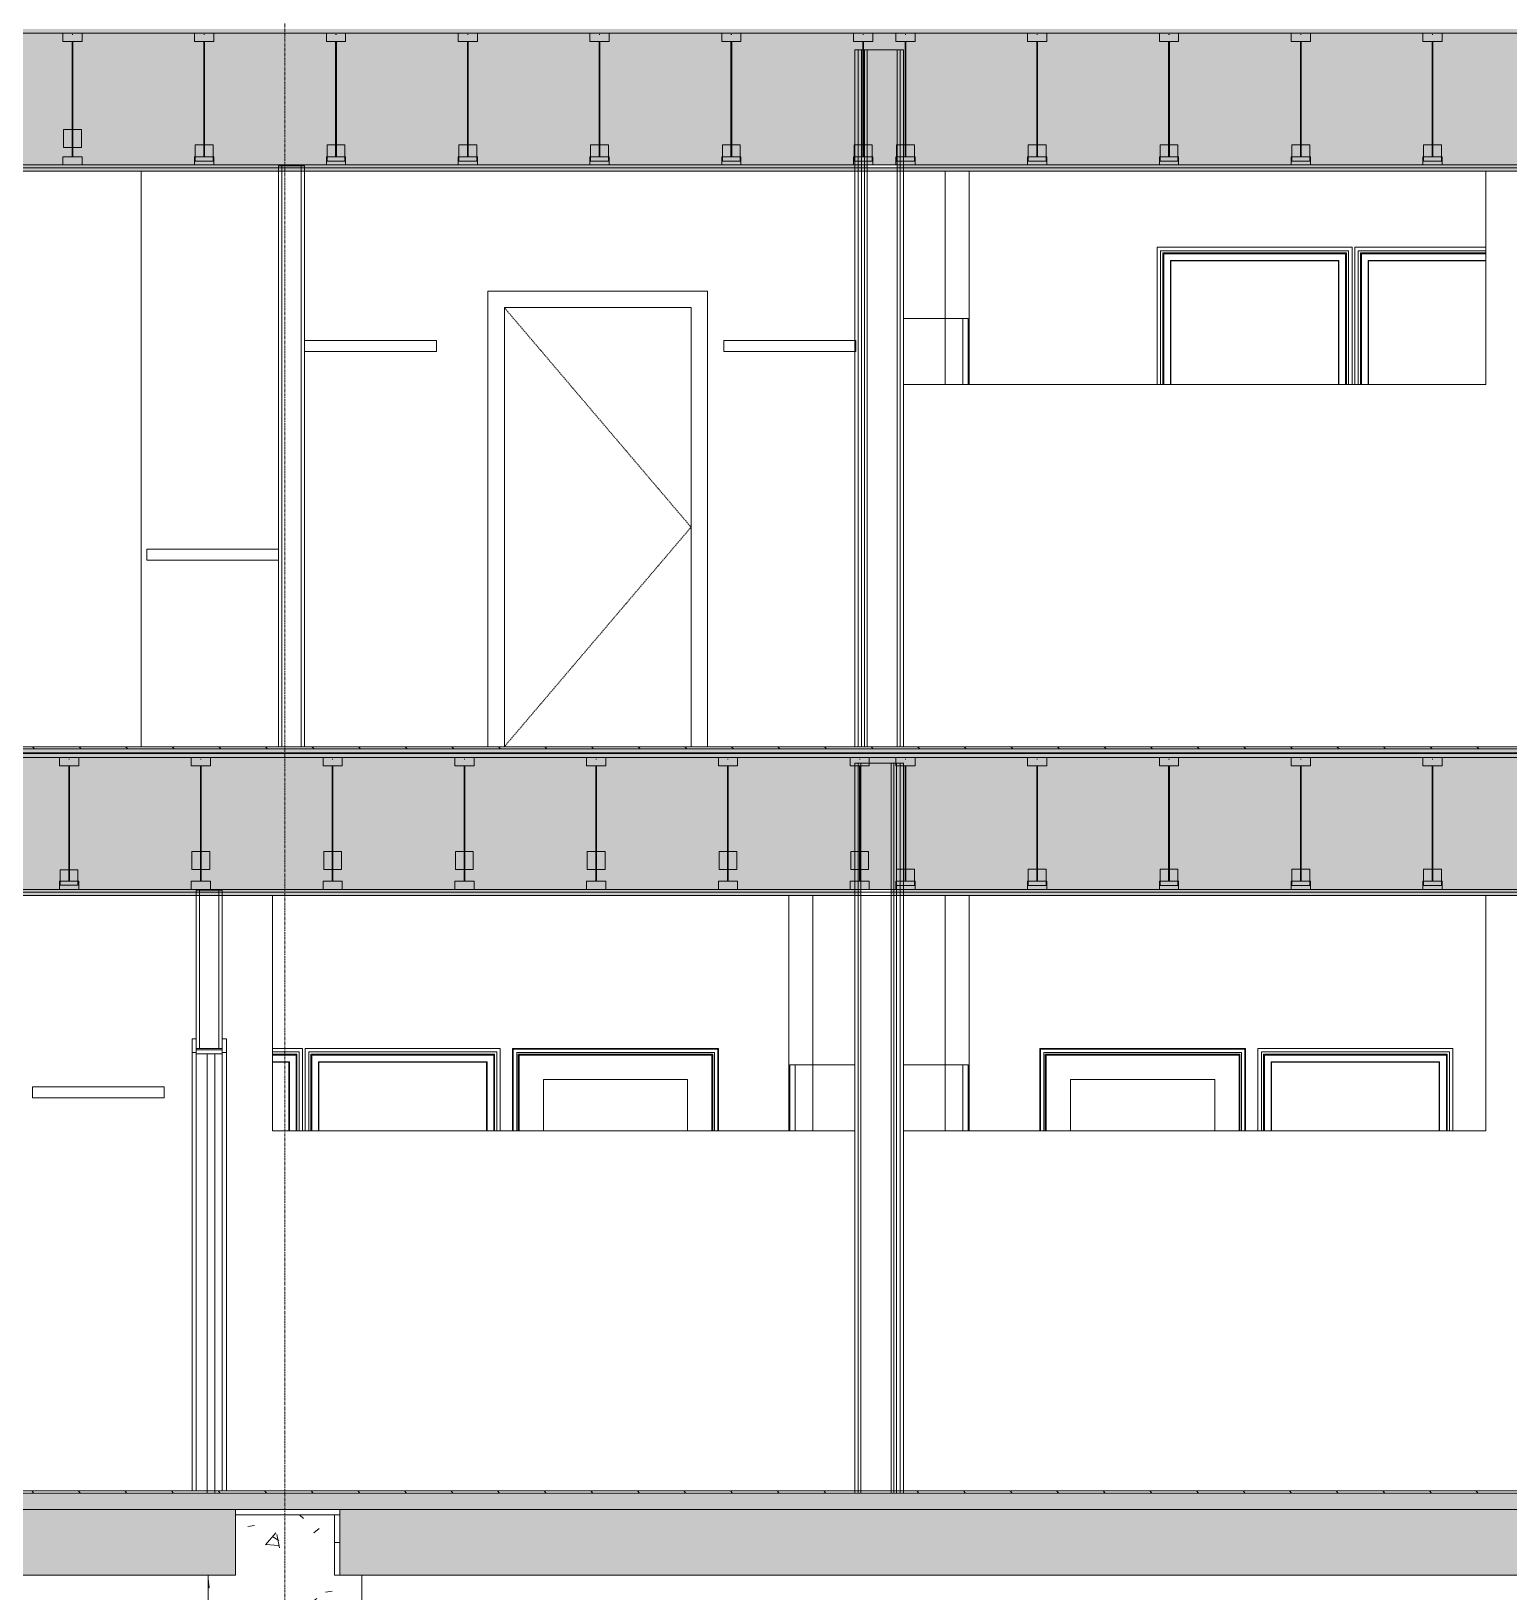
# Model space of a CAD drawing. Header units: inches. Extents: x 9661 to 16490, y -393 to 647.
# Drawn here: x 13741.2 to 14010.3, y -18 to 266.4 of the extents above; entities that cross this region are included whole.
import ezdxf

# ---------------------------------------------------------------- set-up
doc = ezdxf.new("R2010")
doc.units = ezdxf.units.IN
doc.header["$MEASUREMENT"] = 0
doc.linetypes.add('Dash 1_16_', pattern=[0.125, 0.0625, -0.0625])
doc.linetypes.add('Grid Line 1_2_', pattern=[0.875, 0.5, -0.125, 0.125, -0.125])
for name, color, linetype, lineweight in [('0-3', 55, 'Continuous', 9), ('0-4', 90, 'Continuous', 5), ('0-5', 213, 'Continuous', 70), ('A-CLNG-2', 251, 'Continuous', 5), ('A-CLNG-3', 13, 'Continuous', 9), ('A-CLNG-PATT-1', 45, 'Continuous', 9), ('A-DOOR-1', 253, 'Continuous', 9), ('A-DOOR-2', 253, 'Dash 1_16_', 9), ('A-DOOR-5', 55, 'Continuous', 9), ('A-DOOR-7', 133, 'Continuous', 20), ('A-DOOR-FRAM-1', 253, 'Continuous', 9), ('A-DOOR-FRAM-5', 55, 'Continuous', 9), ('A-DOOR-FRAM-6', 133, 'Continuous', 20), ('A-FLOR-2', 8, 'Continuous', 5), ('A-FLOR-4', 55, 'Continuous', 9), ('A-FLOR-5', 251, 'Continuous', 5), ('A-FLOR-9', 192, 'Continuous', 9), ('A-FLOR-LEVL-1', 51, 'Grid Line 1_2_', 9), ('A-FLOR-MCUT-2', 51, 'Continuous', 9), ('A-FLOR-PATT-1', 45, 'Continuous', 9), ('A-GLAZ-1', 55, 'Continuous', 9), ('A-WALL-1', 9, 'Continuous', 9), ('A-WALL-2', 253, 'Continuous', 9), ('A-WALL-3', 53, 'Continuous', 13), ('A-WALL-4', 250, 'Continuous', 13), ('A-WALL-5', 55, 'Continuous', 9), ('I-WALL-3', 7, 'Continuous', 9), ('Q-CASE-1', 9, 'Continuous', 9), ('Q-CASE-2', 253, 'Continuous', 9), ('S-BEAM-1', 45, 'Continuous', 9), ('S-BEAM-2', 7, 'Continuous', 9), ('S-BEAM-3', 55, 'Continuous', 9), ('S-BEAM-4', 10, 'Continuous', 9), ('S-GRID-1', 1, 'Grid Line 1_2_', 9)]:
    doc.layers.add(name, color=color, linetype=linetype, lineweight=lineweight)
pattern_1 = [(161.57, (14217.6378, 59.504), (-3.8399538, -1.54e-05), [0, -27.322, 3.034, 0]), (18.43, (14216.6778, 59.504), (-3.8399538, 1.54e-05), [0, -27.322, 3.034, 0]), (108.43, (14217.6378, 59.504), (1.919622, -9.6005246), [9.106, -21.25]), (71.57, (14216.6778, 59.504), (1.919622, 9.6005246), [9.106, -21.25])]
pattern_2 = [(135, (14217.158, 59.024), (-4.24264, -4.24264), [])]
pattern_3 = [(0, (14217.1578, 59.024), (15.36, 3.84), [1.267, -10.253, 1.267, -10.253, -61.44]), (0, (14217.1578, 59.024), (15.36, 3.84), [-23.04, 1.267, -21.773, 1.267, -10.253, -26.88]), (0, (14217.1578, 59.024), (15.36, 3.84), [-57.6, 1.267, -6.413, 1.267, -17.933]), (120, (14222.9178, 60.944), (-11.005538, 11.38215), [1.267, -10.253, 1.267, -10.253, -61.44]), (120, (14222.9178, 60.944), (-11.005538, 11.38215), [-23.04, 1.267, -21.773, 1.267, -10.253, -26.88]), (120, (14222.9178, 60.944), (-11.005538, 11.38215), [-57.6, 1.267, -6.413, 1.267, -17.933]), (240, (14224.8378, 68.624), (-4.354462, -15.22215), [1.267, -10.253, 1.267, -10.253, -61.44]), (240, (14224.8378, 68.624), (-4.354462, -15.22215), [-23.04, 1.267, -21.773, 1.267, -10.253, -26.88]), (240, (14224.8378, 68.624), (-4.354462, -15.22215), [-57.6, 1.267, -6.413, 1.267, -17.933])]
pattern_4 = [(0, (14217.158, 59.024), (0, 4.798), []), (315, (14217.1578, 59.024), (4.798427, 0), [6.786, -6.786]), (45, (14217.1578, 59.024), (4.798427, 0), [6.786, -6.786])]
pattern_5 = [(0, (14217.158, 59.024), (30.72, 7.68), [1.267, -21.773, 1.267, -21.773, -122.88]), (0, (14217.158, 59.024), (30.72, 7.68), [-46.08, 1.267, -44.813, 1.267, -21.773, -53.76]), (0, (14217.158, 59.024), (30.72, 7.68), [-115.2, 1.267, -14.093, 1.267, -37.133]), (120, (14228.678, 62.864), (-22.011075, 22.7643), [1.267, -21.773, 1.267, -21.773, -122.88]), (120, (14228.678, 62.864), (-22.011075, 22.7643), [-46.08, 1.267, -44.813, 1.267, -21.773, -53.76]), (120, (14228.678, 62.864), (-22.011075, 22.7643), [-115.2, 1.267, -14.093, 1.267, -37.133]), (240, (14232.518, 78.224), (-8.708925, -30.4443), [1.267, -21.773, 1.267, -21.773, -122.88]), (240, (14232.518, 78.224), (-8.708925, -30.4443), [-46.08, 1.267, -44.813, 1.267, -21.773, -53.76]), (240, (14232.518, 78.224), (-8.708925, -30.4443), [-115.2, 1.267, -14.093, 1.267, -37.133])]

# ---------------------------------------------------------------- blocks, each defined once
blk = doc.blocks.new('SLIDING - FLUSH - SLIDING - FLUSH - 5-0 x 6-8-3203586-BUILDING SECTION - NORTH_SOUTH - LOOKING WEST')
at = {"layer": 'A-DOOR-1'}
for p, q in [((2811.15, 82.75), (2810.4, 82.75)), ((2810.4, 82.75), (2810.4, 80.25)), ((2811.15, 80.25), (2811.15, 82.75)), ((2816.65, 82.75), (2815.9, 82.75)), ((2815.9, 82.75), (2815.9, 80.25)), ((2816.65, 80.25), (2816.65, 82.75)), ((2810.4, 80.25), (2811.15, 80.25)), ((2810.4, 0.37), (2810.4, 80.25)), ((2815.9, 80.25), (2816.65, 80.25)), ((2816.65, 0.37), (2816.65, 80.25))]:
    blk.add_line(p, q, dxfattribs=at)
at = {"layer": 'A-DOOR-7'}
for p, q in [((2813.15, 80), (2813.15, 0)), ((2814.52, 80), (2813.15, 80)), ((2814.52, 0), (2814.52, 80)), ((2813.15, 0), (2814.52, 0))]:
    blk.add_line(p, q, dxfattribs=at)
at = {"layer": 'A-DOOR-FRAM-1'}
for p, q in [((2811.15, 0.37), (2811.15, 80)), ((2815.9, 0.37), (2815.9, 80))]:
    blk.add_line(p, q, dxfattribs=at)
at = {"layer": 'A-DOOR-FRAM-6'}
for p, q in [((2811.15, 81), (2811.15, 80)), ((2815.9, 81), (2811.15, 81)), ((2811.15, 80.75), (2815.9, 80.75)), ((2811.15, 80), (2815.9, 80)), ((2815.9, 80), (2815.9, 81))]:
    blk.add_line(p, q, dxfattribs=at)
blk = doc.blocks.new('OD_CW_Closet - OD_CW_Closet-3786599-BUILDING SECTION - NORTH_SOUTH - LOOKING WEST')
at = {"layer": 'Q-CASE-2'}
for p, q in [((2805.31, 74), (2781.31, 74)), ((2781.31, 74), (2781.31, 72)), ((2805.31, 72), (2805.31, 74)), ((2781.31, 72), (2805.31, 72))]:
    blk.add_line(p, q, dxfattribs=at)
blk = doc.blocks.new('OD_CW_Upper Cabinet - OD_CW_Upper Cabinet-3856828-BUILDING SECTION - NORTH_SOUTH - LOOKING WEST')
at = {"layer": 'Q-CASE-1'}
for p, q in [((2919.27, 66), (2919.27, 78)), ((2920.27, 78), (2919.27, 78)), ((2920.27, 78), (2920.27, 66)), ((2920.27, 66), (2920.27, 78)), ((2931.09, 78), (2920.27, 78))]:
    blk.add_line(p, q, dxfattribs=at)
blk = doc.blocks.new('OD_CW_Upper Cabinet - OD_CW_Upper Cabinet-3856841-BUILDING SECTION - NORTH_SOUTH - LOOKING WEST')
at = {"layer": 'Q-CASE-1'}
for p, q in [((2950.77, 78), (2939.96, 78)), ((2951.77, 78), (2950.77, 78)), ((2950.77, 66), (2950.77, 78)), ((2950.77, 78), (2950.77, 66)), ((2951.77, 78), (2951.77, 66))]:
    blk.add_line(p, q, dxfattribs=at)
blk = doc.blocks.new('OD_CW_Upper Cabinet - OD_CW_Upper Cabinet-3856839-BUILDING SECTION - NORTH_SOUTH - LOOKING WEST')
at = {"layer": 'Q-CASE-1'}
for p, q in [((2950.77, 214), (2939.96, 214)), ((2951.77, 214), (2950.77, 214)), ((2950.77, 202), (2950.77, 214)), ((2950.77, 214), (2950.77, 202)), ((2951.77, 214), (2951.77, 202))]:
    blk.add_line(p, q, dxfattribs=at)
blk = doc.blocks.new('OD_CW_Closet - OD_CW_Closet-3890322-BUILDING SECTION - NORTH_SOUTH - LOOKING WEST')
at = {"layer": 'Q-CASE-2'}
for p, q in [((2907.27, 210), (2907.27, 208)), ((2931.27, 210), (2907.27, 210)), ((2907.27, 208), (2931.27, 208)), ((2931.27, 208), (2931.27, 210))]:
    blk.add_line(p, q, dxfattribs=at)
blk = doc.blocks.new('SWING - SINGLE - FLUSH - SWING - FLUSH - 2-10 x 6-8 - PRIVACY-3983846-BUILDING SECTION - NORTH_SOUTH - LOOKING WEST')
at = {"layer": 'A-DOOR-2'}
for p in [(2867.28, 216), (2867.28, 136)]:
    blk.add_line(p, (2901.28, 176), dxfattribs=at)
at = {"layer": 'A-DOOR-FRAM-1'}
for p, q in [((2864.28, 219), (2864.28, 136)), ((2904.28, 219), (2864.28, 219)), ((2904.28, 136), (2904.28, 219)), ((2867.28, 136), (2867.28, 216)), ((2867.28, 216), (2901.28, 216)), ((2901.28, 216), (2901.28, 136))]:
    blk.add_line(p, q, dxfattribs=at)
blk = doc.blocks.new('OD_CW_Closet - OD_CW_Closet-3890321-BUILDING SECTION - NORTH_SOUTH - LOOKING WEST')
at = {"layer": 'Q-CASE-2'}
for p, q in [((2854.9, 210), (2830.9, 210)), ((2830.9, 210), (2830.9, 208)), ((2830.9, 208), (2854.9, 208)), ((2854.9, 208), (2854.9, 210))]:
    blk.add_line(p, q, dxfattribs=at)
blk = doc.blocks.new('Casework 8 - Casework 1-3926263-BUILDING SECTION - NORTH_SOUTH - LOOKING WEST')
at = {"layer": 'Q-CASE-2'}
for p, q in [((2826.15, 172), (2802.15, 172)), ((2802.15, 172), (2802.15, 170)), ((2826.15, 170), (2826.15, 172)), ((2802.15, 170), (2826.15, 170))]:
    blk.add_line(p, q, dxfattribs=at)
blk = doc.blocks.new('CTR - 1st Phase - Unit Layouts_rvt-2-BUILDING SECTION - NORTH_SOUTH - LOOKING WEST')
at = {"layer": 'A-WALL-1'}
for p, q in [((2801.15, 136), (2801.15, 240.87)), ((2947.59, 202), (2947.59, 240.87)), ((2951.96, 240.87), (2951.96, 202)), ((3046.02, 202), (3046.02, 240.87)), ((3046.02, 202), (2939.96, 202)), ((2825.02, 108.87), (2825.02, 66)), ((2919.09, 66), (2919.09, 108.87)), ((2923.46, 108.87), (2923.46, 66)), ((2947.59, 66), (2947.59, 108.87)), ((2951.96, 108.87), (2951.96, 66)), ((3046.02, 66), (3046.02, 108.87)), ((2931.09, 66), (2825.02, 66)), ((3046.02, 66), (2939.96, 66))]:
    blk.add_line(p, q, dxfattribs=at)
at = {"layer": 'A-WALL-2'}
for p, q in [((2826.15, 241.87), (2826.15, 136)), ((2830.9, 241.87), (2826.15, 241.87)), ((2830.9, 136), (2830.9, 241.87)), ((2826.15, 136), (2830.9, 136)), ((2815.9, 109.87), (2811.15, 109.87)), ((2811.15, 109.87), (2811.15, 81)), ((2815.9, 81), (2815.9, 109.87)), ((2811.15, 81), (2815.9, 81))]:
    blk.add_line(p, q, dxfattribs=at)
at = {"layer": 'A-WALL-3'}
for p, q in [((2826.77, 241.87), (2826.77, 136)), ((2830.27, 241.87), (2830.27, 136)), ((2811.77, 81), (2811.77, 109.87)), ((2815.27, 81), (2815.27, 109.87))]:
    blk.add_line(p, q, dxfattribs=at)
at = {"layer": '0-5'}
for name in ['SWING - SINGLE - FLUSH - SWING - FLUSH - 2-10 x 6-8 - PRIVACY-3983846-BUILDING SECTION - NORTH_SOUTH - LOOKING WEST', 'OD_CW_Upper Cabinet - OD_CW_Upper Cabinet-3856839-BUILDING SECTION - NORTH_SOUTH - LOOKING WEST', 'OD_CW_Closet - OD_CW_Closet-3890321-BUILDING SECTION - NORTH_SOUTH - LOOKING WEST', 'OD_CW_Closet - OD_CW_Closet-3890322-BUILDING SECTION - NORTH_SOUTH - LOOKING WEST', 'Casework 8 - Casework 1-3926263-BUILDING SECTION - NORTH_SOUTH - LOOKING WEST', 'SLIDING - FLUSH - SLIDING - FLUSH - 5-0 x 6-8-3203586-BUILDING SECTION - NORTH_SOUTH - LOOKING WEST', 'OD_CW_Upper Cabinet - OD_CW_Upper Cabinet-3856828-BUILDING SECTION - NORTH_SOUTH - LOOKING WEST', 'OD_CW_Upper Cabinet - OD_CW_Upper Cabinet-3856841-BUILDING SECTION - NORTH_SOUTH - LOOKING WEST', 'OD_CW_Closet - OD_CW_Closet-3786599-BUILDING SECTION - NORTH_SOUTH - LOOKING WEST']:
    blk.add_blockref(name, (0, 0), dxfattribs=at)
blk = doc.blocks.new('CTR - 1st Phase - Common Walls_rvt-2-BUILDING SECTION - NORTH_SOUTH - LOOKING WEST')
at = {"layer": 'A-WALL-4'}
for p, q in [((2931.71, 136), (2931.71, 263)), ((2932.34, 136), (2932.34, 263)), ((2932.84, 136), (2932.84, 263)), ((2933.34, 136), (2933.34, 263)), ((2938.84, 136), (2938.84, 263)), ((2939.34, 136), (2939.34, 263)), ((2931.71, 133), (2931.71, 0)), ((2932.21, 133), (2932.21, 0)), ((2937.71, 133), (2937.71, 0)), ((2938.21, 133), (2938.21, 0)), ((2938.71, 133), (2938.71, 0)), ((2939.34, 133), (2939.34, 0))]:
    blk.add_line(p, q, dxfattribs=at)
at = {"layer": 'I-WALL-3'}
for p, q in [((2931.09, 263), (2931.09, 136)), ((2939.96, 263), (2931.09, 263)), ((2939.96, 136), (2939.96, 263)), ((2931.09, 136), (2939.96, 136)), ((2939.96, 133), (2931.09, 133)), ((2931.09, 133), (2931.09, 0)), ((2939.96, 0), (2939.96, 133)), ((2931.09, 0), (2939.96, 0))]:
    blk.add_line(p, q, dxfattribs=at)
blk = doc.blocks.new('034100 - Precast Structural Concrete - Solid Plank - 12_-1871107-BUILDING SECTION - NORTH_SOUTH - LOOKING WEST')
at = {"layer": 'S-BEAM-4'}
blk.add_hatch(color=256, dxfattribs=at).paths.add_polyline_path([(2965.92, -15), (3144.32, -15), (3144.32, -3), (2837.32, -3), (2837.32, -15), (2939.77, -15)], flags=0)
at = {"layer": 'S-BEAM-2'}
for p, q in [((3144.32, -3), (2837.32, -3)), ((2837.32, -3), (2837.32, -15)), ((3144.32, -15), (3144.32, -3)), ((2837.32, -15), (3144.32, -15))]:
    blk.add_line(p, q, dxfattribs=at)
blk = doc.blocks.new('034100 - Precast Structural Concrete - Solid Plank - 12_-1871119-BUILDING SECTION - NORTH_SOUTH - LOOKING WEST')
at = {"layer": 'S-BEAM-4'}
blk.add_hatch(color=256, dxfattribs=at).paths.add_polyline_path([(2647.51, -15), (2818.32, -15), (2818.32, -3), (2508.32, -3), (2508.32, -15), (2642.55, -15)], flags=0)
at = {"layer": 'S-BEAM-2'}
for p, q in [((2818.32, -3), (2508.32, -3)), ((2508.32, -3), (2508.32, -15)), ((2818.32, -15), (2818.32, -3)), ((2508.32, -15), (2818.32, -15))]:
    blk.add_line(p, q, dxfattribs=at)
blk = doc.blocks.new('TRUSS - 24_-2435176-BUILDING SECTION - NORTH_SOUTH - LOOKING WEST')
at = {"layer": 'S-BEAM-2'}
for p, q in [((3215.67, 134), (3212.17, 134)), ((3212.17, 134), (3212.17, 132.5)), ((3215.67, 132.5), (3215.67, 134)), ((3212.17, 132.5), (3215.67, 132.5)), ((3215.67, 111.5), (3212.17, 111.5)), ((3212.17, 111.5), (3212.17, 110)), ((3215.55, 113.68), (3212.3, 113.68)), ((3212.3, 113.68), (3212.3, 110.72)), ((3215.55, 110.72), (3215.55, 113.68)), ((3215.67, 110), (3215.67, 111.5)), ((3212.17, 110), (3215.67, 110)), ((3212.3, 110.72), (3215.55, 110.72))]:
    blk.add_line(p, q, dxfattribs=at)
at = {"layer": 'S-BEAM-3'}
for p, q in [((3213.86, 133.75), (3213.99, 133.75)), ((3213.86, 111.5), (3213.86, 132.5)), ((3213.99, 132.5), (3213.99, 111.5))]:
    blk.add_line(p, q, dxfattribs=at)
blk = doc.blocks.new('TRUSS - 24_-2435294-BUILDING SECTION - NORTH_SOUTH - LOOKING WEST')
at = {"layer": 'S-BEAM-2'}
for p, q in [((2741.75, 134), (2738.25, 134)), ((2738.25, 134), (2738.25, 132.5)), ((2741.75, 132.5), (2741.75, 134)), ((2738.25, 132.5), (2741.75, 132.5)), ((2741.75, 111.5), (2738.25, 111.5)), ((2738.25, 111.5), (2738.25, 110)), ((2741.62, 113.53), (2738.37, 113.53)), ((2738.37, 113.53), (2738.37, 110.76)), ((2741.62, 110.76), (2741.62, 113.53)), ((2741.75, 110), (2741.75, 111.5)), ((2738.25, 110), (2741.75, 110)), ((2738.37, 110.76), (2741.62, 110.76))]:
    blk.add_line(p, q, dxfattribs=at)
at = {"layer": 'S-BEAM-3'}
for p, q in [((2739.94, 133.75), (2740.06, 133.75)), ((2739.94, 111.5), (2739.94, 132.5)), ((2740.06, 132.5), (2740.06, 111.5))]:
    blk.add_line(p, q, dxfattribs=at)
blk = doc.blocks.new('TRUSS - 24_-2435254-BUILDING SECTION - NORTH_SOUTH - LOOKING WEST')
at = {"layer": 'S-BEAM-2'}
for p, q in [((2717.75, 134), (2714.25, 134)), ((2714.25, 134), (2714.25, 132.5)), ((2717.75, 132.5), (2717.75, 134)), ((2714.25, 132.5), (2717.75, 132.5)), ((2717.62, 116.87), (2714.37, 116.87)), ((2714.37, 116.87), (2714.37, 113.62)), ((2717.62, 113.62), (2717.62, 116.87)), ((2717.75, 111.5), (2714.25, 111.5)), ((2714.25, 111.5), (2714.25, 110)), ((2714.37, 113.62), (2717.62, 113.62)), ((2717.75, 110), (2717.75, 111.5)), ((2714.25, 110), (2717.75, 110))]:
    blk.add_line(p, q, dxfattribs=at)
at = {"layer": 'S-BEAM-3'}
for p, q in [((2715.94, 133.75), (2716.06, 133.75)), ((2715.94, 111.5), (2715.94, 132.5)), ((2716.06, 132.5), (2716.06, 111.5))]:
    blk.add_line(p, q, dxfattribs=at)
blk = doc.blocks.new('TRUSS - 24_-2435216-BUILDING SECTION - NORTH_SOUTH - LOOKING WEST')
at = {"layer": 'S-BEAM-2'}
for p, q in [((3143.67, 134), (3140.17, 134)), ((3140.17, 134), (3140.17, 132.5)), ((3143.67, 132.5), (3143.67, 134)), ((3140.17, 132.5), (3143.67, 132.5)), ((3143.55, 116.46), (3140.3, 116.46)), ((3140.3, 116.46), (3140.3, 113.21)), ((3143.55, 113.21), (3143.55, 116.46)), ((3143.67, 111.5), (3140.17, 111.5)), ((3140.17, 111.5), (3140.17, 110)), ((3140.3, 113.21), (3143.55, 113.21)), ((3143.67, 110), (3143.67, 111.5)), ((3140.17, 110), (3143.67, 110))]:
    blk.add_line(p, q, dxfattribs=at)
at = {"layer": 'S-BEAM-3'}
for p, q in [((3141.86, 133.75), (3141.99, 133.75)), ((3141.86, 111.5), (3141.86, 132.5)), ((3141.99, 132.5), (3141.99, 111.5))]:
    blk.add_line(p, q, dxfattribs=at)
blk = doc.blocks.new('034100 - Precast Structural Concrete - Inverted Tee - IT 28IT31 _11_F _ 11_B SHELF_-1925201-BUILDING SECTION - NORTH_SOUTH - LOOKING WEST')
at = {"layer": 'S-BEAM-1'}
h = blk.add_hatch(dxfattribs=at)
h.set_pattern_fill('FP_59', color=256, style=0, pattern_type=2)
h.set_pattern_definition([(50, (3257.106, 59.024), (27.5427, -2.4099), [2.88, -31.68]), (355, (3257.106, 59.024), (-5.3278, 28.8843), [2.304, -25.344]), (100.451, (3259.402, 58.823), (22.2153, 26.474), [2.448, -26.924]), (46.184, (3257.106, 66.704), (40.982, -6.3564), [4.32, -47.52]), (96.636, (3260.522, 66.175), (35.8907, 37.4062), [3.671, -40.386]), (351.184, (3257.106, 66.704), (35.891, 37.4062), [3.456, -38.016]), (21, (3260.946, 64.784), (22.921, -15.4607), [2.88, -31.68]), (326, (3260.946, 64.784), (9.3435, 27.8457), [2.304, -25.344]), (71.451, (3262.856, 63.496), (32.2648, 12.3844), [2.448, -26.924]), (37.5, (3257.106, 59.024), (0.46686, 12.7827), [1.267, -23.77, 1.267, -24.461, -25.44]), (37.5, (3257.106, 59.024), (0.46686, 12.7827), [-50.765, 1.267, -24.173]), (7.5, (3257.106, 59.024), (10.1016, 15.1451), [1.267, -13.402, 1.267, -23.194, -9.696]), (7.5, (3257.106, 59.024), (10.1016, 15.1451), [-39.13, 1.267, -8.429]), (327.5, (3248.543, 59.024), (20.49916, -0.86578), [1.267, -8.333, 1.267, -28.685, -39.744]), (327.5, (3248.543, 59.024), (20.49916, -0.86578), [-39.552, 1.267, -38.477]), (317.5, (3244.703, 59.024), (22.3948, 3.8443), [1.267, -11.213, 1.267, -18.624, -28.224]), (317.5, (3244.703, 59.024), (22.3948, 3.8443), [-32.371, 1.267, -26.957])])
h.paths.add_polyline_path([(2814.32, -35), (2840.54, -35), (2841.32, -34.21), (2841.32, -15), (2836.32, -15), (2836.32, -4), (2818.32, -4), (2818.32, -15), (2813.32, -15), (2813.32, -34.21), (2814.11, -35)], flags=0)
at = {"layer": 'S-BEAM-2'}
for p, q in [((2836.32, -4), (2818.32, -4)), ((2818.32, -4), (2818.32, -15)), ((2836.32, -15), (2836.32, -4)), ((2818.32, -15), (2813.32, -15)), ((2813.32, -15), (2813.32, -34.21)), ((2841.32, -15), (2836.32, -15)), ((2841.32, -34.21), (2841.32, -15)), ((2813.32, -34.21), (2814.11, -35)), ((2814.11, -35), (2840.54, -35)), ((2840.54, -35), (2841.32, -34.21))]:
    blk.add_line(p, q, dxfattribs=at)
blk = doc.blocks.new('TRUSS - 24_-2436840-BUILDING SECTION - NORTH_SOUTH - LOOKING WEST')
at = {"layer": 'S-BEAM-2'}
for p, q in [((2933.75, 134), (2930.25, 134)), ((2930.25, 134), (2930.25, 132.5)), ((2933.75, 132.5), (2933.75, 134)), ((2930.25, 132.5), (2933.75, 132.5)), ((2933.62, 116.87), (2930.37, 116.87)), ((2930.37, 116.87), (2930.37, 113.62)), ((2933.62, 113.62), (2933.62, 116.87)), ((2933.75, 111.5), (2930.25, 111.5)), ((2930.25, 111.5), (2930.25, 110)), ((2930.37, 113.62), (2933.62, 113.62)), ((2933.75, 110), (2933.75, 111.5)), ((2930.25, 110), (2933.75, 110))]:
    blk.add_line(p, q, dxfattribs=at)
at = {"layer": 'S-BEAM-3'}
for p, q in [((2931.94, 133.75), (2932.06, 133.75)), ((2931.94, 111.5), (2931.94, 132.5)), ((2932.06, 132.5), (2932.06, 111.5))]:
    blk.add_line(p, q, dxfattribs=at)
blk = doc.blocks.new('CTR - 1st Phase - Structure_rvt-2-BUILDING SECTION - NORTH_SOUTH - LOOKING WEST')
at = {"layer": '0-3'}
for name, p in [('TRUSS - 24_-2435216-BUILDING SECTION - NORTH_SOUTH - LOOKING WEST', (-353.31, 132)), ('TRUSS - 24_-2435176-BUILDING SECTION - NORTH_SOUTH - LOOKING WEST', (-401.31, 132)), ('TRUSS - 24_-2435176-BUILDING SECTION - NORTH_SOUTH - LOOKING WEST', (-377.31, 132)), ('TRUSS - 24_-2435176-BUILDING SECTION - NORTH_SOUTH - LOOKING WEST', (-353.31, 132)), ('TRUSS - 24_-2435176-BUILDING SECTION - NORTH_SOUTH - LOOKING WEST', (-329.31, 132)), ('TRUSS - 24_-2435176-BUILDING SECTION - NORTH_SOUTH - LOOKING WEST', (-305.31, 132)), ('TRUSS - 24_-2435176-BUILDING SECTION - NORTH_SOUTH - LOOKING WEST', (-281.31, 132)), ('TRUSS - 24_-2435176-BUILDING SECTION - NORTH_SOUTH - LOOKING WEST', (-273.6, 132)), ('TRUSS - 24_-2435176-BUILDING SECTION - NORTH_SOUTH - LOOKING WEST', (-249.6, 132)), ('TRUSS - 24_-2435176-BUILDING SECTION - NORTH_SOUTH - LOOKING WEST', (-225.6, 132)), ('TRUSS - 24_-2435176-BUILDING SECTION - NORTH_SOUTH - LOOKING WEST', (-201.6, 132)), ('TRUSS - 24_-2435176-BUILDING SECTION - NORTH_SOUTH - LOOKING WEST', (-177.6, 132)), ('TRUSS - 24_-2435294-BUILDING SECTION - NORTH_SOUTH - LOOKING WEST', (48, 0)), ('TRUSS - 24_-2435254-BUILDING SECTION - NORTH_SOUTH - LOOKING WEST', (96, 0)), ('TRUSS - 24_-2435254-BUILDING SECTION - NORTH_SOUTH - LOOKING WEST', (120, 0)), ('TRUSS - 24_-2435254-BUILDING SECTION - NORTH_SOUTH - LOOKING WEST', (144, 0)), ('TRUSS - 24_-2435254-BUILDING SECTION - NORTH_SOUTH - LOOKING WEST', (168, 0)), ('TRUSS - 24_-2435254-BUILDING SECTION - NORTH_SOUTH - LOOKING WEST', (192, 0)), ('TRUSS - 24_-2436840-BUILDING SECTION - NORTH_SOUTH - LOOKING WEST', (0, 0)), ('TRUSS - 24_-2435176-BUILDING SECTION - NORTH_SOUTH - LOOKING WEST', (-273.6, 0)), ('TRUSS - 24_-2435176-BUILDING SECTION - NORTH_SOUTH - LOOKING WEST', (-249.6, 0)), ('TRUSS - 24_-2435176-BUILDING SECTION - NORTH_SOUTH - LOOKING WEST', (-225.6, 0)), ('TRUSS - 24_-2435176-BUILDING SECTION - NORTH_SOUTH - LOOKING WEST', (-201.6, 0)), ('TRUSS - 24_-2435176-BUILDING SECTION - NORTH_SOUTH - LOOKING WEST', (-177.6, 0)), ('034100 - Precast Structural Concrete - Solid Plank - 12_-1871119-BUILDING SECTION - NORTH_SOUTH - LOOKING WEST', (0, 0)), ('034100 - Precast Structural Concrete - Inverted Tee - IT 28IT31 _11_F _ 11_B SHELF_-1925201-BUILDING SECTION - NORTH_SOUTH - LOOKING WEST', (0, 0)), ('034100 - Precast Structural Concrete - Solid Plank - 12_-1871107-BUILDING SECTION - NORTH_SOUTH - LOOKING WEST', (0, 0))]:
    blk.add_blockref(name, p, dxfattribs=at)
blk = doc.blocks.new('Window-Double_Hung-Marvin-Essential - ESDH3066 - 1st Floor-3357219-BUILDING SECTION - NORTH_SOUTH - LOOKING WEST')
at = {"layer": 'A-GLAZ-1'}
for p, q in [((3004.52, 81), (3004.52, 66)), ((3040.02, 81), (3004.52, 81)), ((3005.15, 80.37), (3039.4, 80.37)), ((3005.15, 66), (3005.15, 80.37)), ((3005.55, 66), (3005.55, 79.97)), ((3005.55, 79.97), (3038.99, 79.97)), ((3005.71, 79.81), (3038.84, 79.81)), ((3005.71, 66), (3005.71, 79.81)), ((3038.84, 66), (3038.84, 79.81)), ((3038.99, 79.97), (3038.99, 66)), ((3039.4, 80.37), (3039.4, 66)), ((3040.02, 66), (3040.02, 81)), ((3006.93, 78.59), (3006.99, 78.53)), ((3037.62, 78.59), (3006.93, 78.59)), ((3006.93, 78.59), (3006.93, 66)), ((3037.55, 78.53), (3006.99, 78.53)), ((3006.99, 78.53), (3006.99, 66)), ((3037.55, 78.53), (3037.62, 78.59)), ((3037.55, 66), (3037.55, 78.53)), ((3037.62, 66), (3037.62, 78.59))]:
    blk.add_line(p, q, dxfattribs=at)
blk = doc.blocks.new('Window-Double_Hung-Marvin-Essential - ESDH3066 - 2nd Floor-V149-BUILDING SECTION - NORTH_SOUTH - LOOKING WEST')
at = {"layer": 'A-GLAZ-1'}
for p, q in [((2986.17, 227), (2986.17, 202)), ((3021.67, 227), (2986.17, 227)), ((2986.8, 226.37), (3021.05, 226.37)), ((2986.8, 202), (2986.8, 226.37)), ((2987.2, 202), (2987.2, 225.97)), ((2987.2, 225.97), (3020.64, 225.97)), ((2987.36, 225.81), (3020.48, 225.81)), ((2987.36, 202), (2987.36, 225.81)), ((3020.48, 202), (3020.48, 225.81)), ((3020.64, 225.97), (3020.64, 202)), ((3021.05, 226.37), (3021.05, 202)), ((3021.67, 202), (3021.67, 227)), ((2988.58, 224.59), (2988.64, 224.53)), ((3019.26, 224.59), (2988.58, 224.59)), ((2988.58, 224.59), (2988.58, 202)), ((3019.2, 224.53), (2988.64, 224.53)), ((2988.64, 224.53), (2988.64, 202)), ((3019.2, 224.53), (3019.26, 224.59)), ((3019.2, 202), (3019.2, 224.53)), ((3019.26, 202), (3019.26, 224.59))]:
    blk.add_line(p, q, dxfattribs=at)
blk = doc.blocks.new('Bayer Built Door - VISTAGRANDE FLUSH - 37-1_2__ x 81-3_4__ - 1ST FLOOR-3294966-BUILDING SECTION - NORTH_SOUTH - LOOKING WEST')
at = {"layer": 'A-DOOR-FRAM-5'}
for p, q in [((3272.1, 80.87), (3272.1, 66)), ((3309.35, 80.87), (3272.1, 80.87)), ((3272.72, 66), (3272.72, 80.25)), ((3272.72, 80.25), (3308.72, 80.25)), ((3273, 79.97), (3308.44, 79.97)), ((3273, 66), (3273, 79.97)), ((3273, 79.97), (3308.44, 79.97)), ((3273, 66), (3273, 79.97)), ((3308.29, 79.81), (3273.16, 79.81)), ((3273.16, 79.81), (3273.16, 66)), ((3308.29, 66), (3308.29, 79.81)), ((3308.44, 66), (3308.44, 79.97)), ((3308.44, 66), (3308.44, 79.97)), ((3308.72, 80.25), (3308.72, 66)), ((3309.35, 66), (3309.35, 80.87)), ((3277.6, 66), (3277.6, 75.37)), ((3277.6, 75.37), (3303.85, 75.37)), ((3303.85, 75.37), (3303.85, 66))]:
    blk.add_line(p, q, dxfattribs=at)
blk = doc.blocks.new('Window-Double_Hung-Marvin-Essential - ESDH3066 - 1st Floor-3357217-BUILDING SECTION - NORTH_SOUTH - LOOKING WEST')
at = {"layer": 'A-GLAZ-1'}
for p, q in [((2866.52, 81), (2831.02, 81)), ((2831.02, 81), (2831.02, 66)), ((2831.65, 66), (2831.65, 80.37)), ((2831.65, 80.37), (2865.9, 80.37)), ((2832.05, 66), (2832.05, 79.97)), ((2832.05, 79.97), (2865.49, 79.97)), ((2832.21, 79.81), (2865.34, 79.81)), ((2832.21, 79.81), (2832.21, 66)), ((2865.34, 79.81), (2865.34, 66)), ((2865.49, 79.97), (2865.49, 66)), ((2865.9, 80.37), (2865.9, 66)), ((2866.52, 66), (2866.52, 81)), ((2833.43, 78.59), (2833.49, 78.53)), ((2833.43, 78.59), (2833.43, 66)), ((2864.12, 78.59), (2833.43, 78.59)), ((2864.05, 78.53), (2833.49, 78.53)), ((2833.49, 78.53), (2833.49, 66)), ((2864.05, 78.53), (2864.12, 78.59)), ((2864.05, 66), (2864.05, 78.53)), ((2864.12, 66), (2864.12, 78.59))]:
    blk.add_line(p, q, dxfattribs=at)
blk = doc.blocks.new('Window-Double_Hung-Marvin-Essential - ESDH3066 - 1st Floor-V154-BUILDING SECTION - NORTH_SOUTH - LOOKING WEST')
at = {"layer": 'A-GLAZ-1'}
for p, q in [((2830.52, 81), (2825.02, 81)), ((2825.02, 80.37), (2829.9, 80.37)), ((2825.02, 79.97), (2829.49, 79.97)), ((2825.02, 79.81), (2829.34, 79.81)), ((2829.34, 79.81), (2829.34, 66)), ((2829.49, 79.97), (2829.49, 66)), ((2829.9, 80.37), (2829.9, 66)), ((2830.52, 66), (2830.52, 81)), ((2828.12, 78.59), (2825.02, 78.59)), ((2828.05, 78.53), (2825.02, 78.53)), ((2828.05, 78.53), (2828.12, 78.59)), ((2828.05, 66), (2828.05, 78.53)), ((2828.12, 66), (2828.12, 78.59))]:
    blk.add_line(p, q, dxfattribs=at)
blk = doc.blocks.new('Bayer Built Door - VISTAGRANDE FLUSH - 37-1_2__ x 81-3_4__ - 1ST FLOOR-3295038-BUILDING SECTION - NORTH_SOUTH - LOOKING WEST')
at = {"layer": 'A-DOOR-FRAM-5'}
for p, q in [((3002.15, 80.87), (2964.9, 80.87)), ((2964.9, 80.87), (2964.9, 66)), ((2965.52, 66), (2965.52, 80.25)), ((2965.52, 80.25), (3001.52, 80.25)), ((2965.8, 79.97), (2965.8, 66)), ((2965.8, 79.97), (3001.24, 79.97)), ((2965.8, 79.97), (2965.8, 66)), ((2965.8, 79.97), (3001.24, 79.97)), ((2965.96, 79.81), (2965.96, 66)), ((3001.09, 79.81), (2965.96, 79.81)), ((3001.09, 66), (3001.09, 79.81)), ((3001.24, 79.97), (3001.24, 66)), ((3001.24, 79.97), (3001.24, 66)), ((3001.52, 80.25), (3001.52, 66)), ((3002.15, 66), (3002.15, 80.87)), ((2970.4, 75.37), (2996.65, 75.37)), ((2970.4, 66), (2970.4, 75.37)), ((2996.65, 75.37), (2996.65, 66))]:
    blk.add_line(p, q, dxfattribs=at)
blk = doc.blocks.new('Window-Double_Hung-Marvin-Essential - ESDH3066 - 2nd Floor-V248-BUILDING SECTION - NORTH_SOUTH - LOOKING WEST')
at = {"layer": 'A-GLAZ-1'}
for p, q in [((3046.02, 227), (3022.18, 227)), ((3022.18, 227), (3022.18, 202)), ((3022.8, 202), (3022.8, 226.37)), ((3022.8, 226.37), (3046.02, 226.37)), ((3023.21, 202), (3023.21, 225.97)), ((3023.21, 225.97), (3046.02, 225.97)), ((3023.36, 225.81), (3046.02, 225.81)), ((3023.36, 225.81), (3023.36, 202)), ((3024.58, 224.59), (3024.64, 224.53)), ((3024.58, 224.59), (3024.58, 202)), ((3046.02, 224.59), (3024.58, 224.59)), ((3046.02, 224.53), (3024.64, 224.53)), ((3024.64, 224.53), (3024.64, 202))]:
    blk.add_line(p, q, dxfattribs=at)

msp = doc.modelspace()

# ---------------------------------------------------------------- hatches: boundary and pattern name
at = {"layer": 'A-CLNG-2'}
h = msp.add_hatch(color=256, dxfattribs=at)
h.paths.add_polyline_path([(14763.897, 109.5), (14783.8771, 109.5), (14783.8755, 110), (14302.088, 110), (14302.088, 109.5), (14747.1385, 109.5)], flags=0)
h.paths.add_polyline_path([(13064.874, 109.5), (13320.9255, 109.5), (13320.9255, 109.875), (13324.4255, 109.875), (13324.4255, 109.5), (13403.9255, 109.5), (13403.9255, 109.875), (13407.4255, 109.875), (13407.4255, 109.5), (13478.4255, 109.5), (13478.4255, 110), (13064.874, 110), (13064.874, 109.875)], flags=0)
h.paths.add_polyline_path([(14294.659, 109.5), (14296.588, 109.5), (14296.588, 110), (13897.763, 110), (13897.763, 109.5), (14094.1755, 109.5), (14094.1755, 109.875), (14099.6755, 109.875), (14099.6755, 109.5), (14294.5255, 109.5)], flags=0)
h.paths.add_polyline_path([(13673.8005, 109.5), (13892.263, 109.5), (13892.263, 110), (13673.8005, 110), (13673.8005, 109.875)], flags=0)
at = {"layer": 'A-CLNG-PATT-1'}
h = msp.add_hatch(dxfattribs=at)
h.set_pattern_fill('FP_41', color=256, style=0, pattern_type=2)
h.set_pattern_definition(pattern_5)
h.paths.add_polyline_path([(13775.1455, 108.875), (13892.263, 108.875), (13892.263, 109.5), (13673.8005, 109.5), (13673.8005, 108.875), (13771.3629, 108.875)], flags=0)
h.paths.add_polyline_path([(13065.5005, 108.875), (13320.9255, 108.875), (13320.9255, 109.5), (13064.874, 109.5), (13064.874, 108.875)], flags=0)
h.paths.add_polyline_path([(14764.0826, 108.875), (14783.8771, 108.875), (14783.8771, 109.5), (14302.088, 109.5), (14302.088, 108.875), (14763.897, 108.875)], flags=0)
h.paths.add_polyline_path([(13324.4255, 108.875), (13403.9255, 108.875), (13403.9255, 109.5), (13324.4255, 109.5), (13324.4255, 109.2673)], flags=0)
h.paths.add_polyline_path([(14296.588, 108.875), (14296.588, 109.5), (13897.763, 109.5), (13897.763, 108.875), (14294.659, 108.875)], flags=0)
h.paths.add_polyline_path([(13407.4255, 108.875), (13478.4255, 108.875), (13478.4255, 109.5), (13407.4255, 109.5), (13407.4255, 109.3927)], flags=0)
at = {"layer": 'A-FLOR-2'}
h = msp.add_hatch(color=256, dxfattribs=at)
h.paths.add_polyline_path([(13036.2255, 134.75), (13478.4255, 134.75), (13478.4255, 134.875), (13325.0505, 134.875), (13036.2255, 134.875)], flags=0)
h.paths.add_polyline_path([(14818.0255, 134.75), (14818.0255, 134.875), (13673.8005, 134.875), (13673.8005, 134.75), (14814.1725, 134.75)], flags=0)
at = {"layer": 'A-FLOR-5'}
h = msp.add_hatch(color=256, dxfattribs=at)
h.paths.add_polyline_path([(13765.9505, 241.5), (13893.388, 241.5), (13893.388, 242), (13601.8005, 242), (13601.8005, 241.5), (13758.387, 241.5)], flags=0)
h.paths.add_polyline_path([(13036.3401, 241.5), (13320.9255, 241.5), (13320.9255, 242), (13036.2255, 242), (13036.2255, 241.5)], flags=0)
h.paths.add_polyline_path([(14797.414, 241.5), (14812.5255, 241.5), (14812.5255, 242), (14302.088, 242), (14302.088, 241.5), (14792.8422, 241.5)], flags=0)
h.paths.add_polyline_path([(14296.588, 241.5), (14296.588, 242), (14100.1755, 242), (14100.1755, 241.5), (14294.659, 241.5)], flags=0)
h.paths.add_polyline_path([(13324.4255, 241.5), (13403.9255, 241.5), (13403.9255, 242), (13324.4255, 242), (13324.4255, 241.8256)], flags=0)
h.paths.add_polyline_path([(14094.6755, 241.5), (14094.6755, 242), (13898.888, 242), (13898.888, 241.5), (14093.557, 241.5)], flags=0)
h.paths.add_polyline_path([(13407.4255, 241.5), (13478.4255, 241.5), (13478.4255, 242), (13407.4255, 242), (13407.4255, 241.9196)], flags=0)
at = {"layer": 'A-FLOR-PATT-1'}
h = msp.add_hatch(dxfattribs=at)
h.set_pattern_fill('FP_37', color=256, style=0, pattern_type=2)
h.set_pattern_definition(pattern_1)
h.paths.add_polyline_path([(13030.7448, 242), (13478.4255, 242), (13478.4255, 266), (13030.7255, 266), (13030.7255, 242)], flags=0)
h.paths.add_polyline_path([(14818.0255, 242), (14818.0255, 266), (13601.8005, 266), (13601.8005, 242), (14814.1725, 242)], flags=0)
h = msp.add_hatch(dxfattribs=at)
h.set_pattern_fill('FP_40', color=256, style=0, pattern_type=2)
h.set_pattern_definition(pattern_4)
h.paths.add_polyline_path([(13716.4907, 266), (14818.0255, 266), (14818.0255, 266.75), (13601.8005, 266.75), (13601.8005, 266), (13708.732, 266)], flags=0)
h.paths.add_polyline_path([(13036.8505, 266), (13478.4255, 266), (13478.4255, 266.75), (13036.2255, 266.75), (13036.2255, 266)], flags=0)
h = msp.add_hatch(dxfattribs=at)
h.set_pattern_fill('FP_41', color=256, style=0, pattern_type=2)
h.set_pattern_definition(pattern_5)
h.paths.add_polyline_path([(13478.4255, 240.875), (13478.4255, 241.5), (13407.4255, 241.5), (13407.4255, 240.875), (13477.6821, 240.875)], flags=0)
h.paths.add_polyline_path([(14742.9489, 240.875), (14811.9005, 240.875), (14811.9005, 241.5), (13601.8005, 241.5), (13601.8005, 240.875), (14738.7592, 240.875)], flags=0)
h.paths.add_polyline_path([(13142.5121, 240.875), (13320.9255, 240.875), (13320.9255, 241.5), (13036.8505, 241.5), (13036.8505, 240.875), (13138.3225, 240.875)], flags=0)
h.paths.add_polyline_path([(13324.4255, 240.875), (13403.9255, 240.875), (13403.9255, 241.5), (13324.4255, 241.5), (13324.4255, 241.282)], flags=0)
h = msp.add_hatch(dxfattribs=at)
h.set_pattern_fill('FP_37', color=256, style=0, pattern_type=2)
h.set_pattern_definition(pattern_1)
h.paths.add_polyline_path([(13473.4925, 110), (13478.4255, 110), (13478.4255, 134), (13030.7255, 134), (13030.7255, 110), (13469.3029, 110)], flags=0)
h.paths.add_polyline_path([(14811.9005, 110), (14818.0255, 110), (14818.0255, 134), (13673.8005, 134), (13673.8005, 110), (14797.414, 110)], flags=0)
h = msp.add_hatch(dxfattribs=at)
h.set_pattern_fill('FP_39', color=256, style=0, pattern_type=2)
h.set_pattern_definition(pattern_3)
h.paths.add_polyline_path([(13036.2255, 134.875), (13478.4255, 134.875), (13478.4096, 135.625), (13036.2255, 135.625)], flags=0)
h.paths.add_polyline_path([(13825.421, 134.875), (14818.0255, 134.875), (14818.0255, 135), (14815.9005, 135.0012), (14815.8693, 135), (14811.9005, 135.0033), (14811.9005, 135.625), (13673.8005, 135.625), (13673.8005, 134.875), (13808.6625, 134.875)], flags=0)
h = msp.add_hatch(dxfattribs=at)
h.set_pattern_fill('FP_40', color=256, style=0, pattern_type=2)
h.set_pattern_definition(pattern_4)
h.paths.add_polyline_path([(14814.1725, 134), (14818.0255, 134), (14818.0255, 134.75), (13673.8005, 134.75), (13673.8005, 134), (14812.4772, 134)], flags=0)
h.paths.add_polyline_path([(13037.7715, 134), (13478.4255, 134), (13478.4255, 134.75), (13036.2255, 134.75), (13036.2255, 134)], flags=0)
h = msp.add_hatch(dxfattribs=at)
h.set_pattern_fill('FP_38', color=256, style=0, pattern_type=2)
h.set_pattern_definition(pattern_2)
h.paths.add_polyline_path([(13252.188, 135.625), (13478.4255, 135.625), (13478.4255, 136), (13036.8505, 135.9592), (13036.8505, 135.625), (13251.4424, 135.625)], flags=0)
h.paths.add_polyline_path([(13674.5945, 135.625), (14811.9005, 135.625), (14811.9005, 136), (13673.8005, 136), (13673.8005, 135.625)], flags=0)
h = msp.add_hatch(dxfattribs=at)
h.set_pattern_fill('FP_38', color=256, style=0, pattern_type=2)
h.set_pattern_definition(pattern_2)
h.paths.add_polyline_path([(13778.3255, 0), (13892.263, 0), (13892.263, 0.375), (13672.0505, 0.375), (13672.0505, 0), (13775.9505, 0)], flags=0)
h.paths.add_polyline_path([(14783.2505, 0), (14783.3755, 0), (14783.3755, 0.375), (14653.3859, 0.375), (14450.371, 0.375), (14450.371, 0), (14782.5199, 0)], flags=0)
h.paths.add_polyline_path([(13071.2885, 0), (13320.9255, 0), (13320.9255, 0.375), (13067.3755, 0.375), (13067.3755, 0)], flags=0)
h.paths.add_polyline_path([(13324.4255, 0), (13403.9255, 0), (13403.9255, 0.375), (13324.4255, 0.375), (13324.4255, 0.2332)], flags=0)
h.paths.add_polyline_path([(13897.763, 0), (14094.1755, 0), (14094.1755, 0.375), (13897.763, 0.375), (13897.763, 0.0762)], flags=0)
h.paths.add_polyline_path([(14431.3755, 0), (14445.4212, 0), (14445.4212, 0.375), (14302.088, 0.375), (14302.088, 0), (14428.727, 0)], flags=0)
h.paths.add_polyline_path([(13408.0505, 0), (13480.6755, 0), (13480.6755, 0.375), (13407.4255, 0.375), (13407.4255, 0)], flags=0)
h.paths.add_polyline_path([(13487.9255, 0), (13593.3005, 0), (13593.3005, 0.375), (13487.9255, 0.375), (13487.9255, 0.0036)], flags=0)
h.paths.add_polyline_path([(14296.588, 0), (14296.588, 0.375), (14099.6755, 0.375), (14099.6755, 0), (14294.659, 0)], flags=0)
h.paths.add_polyline_path([(13603.2335, 0), (13666.5505, 0), (13666.5505, 0.375), (13601.8005, 0.375), (13601.8005, 0), (13602.6005, 0)], flags=0)
h.paths.add_polyline_path([(13600.5505, 0), (13600.5505, 0.375), (13600.0505, 0.375), (13600.0505, 0)], flags=0)
h = msp.add_hatch(dxfattribs=at)
h.set_pattern_fill('FP_39', color=256, style=0, pattern_type=2)
h.set_pattern_definition(pattern_3)
h.paths.add_polyline_path([(13155.081, -3), (13480.6755, -3), (13480.6755, 0), (13067.3755, 0), (13067.3755, -3), (13143.3755, -3)], flags=0)
h.paths.add_polyline_path([(13657.836, -3), (13666.5505, -3), (13666.5505, 0), (13600.0505, 0), (13600.0505, -3), (13624.319, -3)], flags=0)
h.paths.add_polyline_path([(13791.904, -3), (14783.3755, -3), (14783.3755, 0), (13672.0505, 0), (13672.0505, -3), (13778.3755, -3)], flags=0)
h.paths.add_polyline_path([(13557.285, -3), (13594.5505, -3), (13594.5505, 0), (13486.1755, 0), (13486.1755, -3), (13490.251, -3)], flags=0)

# ---------------------------------------------------------------- linework, layer by layer
at = {"layer": 'A-CLNG-3'}
for p, q in [((14783.8771, 110), (13673.8005, 110)), ((14783.8771, 109.5), (13673.8005, 109.5)), ((13673.8005, 108.875), (14783.8771, 108.875))]:
    msp.add_line(p, q, dxfattribs=at)
at = {"layer": 'A-FLOR-4'}
msp.add_line((13797.3755, -9), (13796.3755, -9), dxfattribs=at)
at = {"layer": 'A-FLOR-9'}
for p, q in [((13601.8005, 240.875), (14811.9005, 240.875)), ((14811.9005, 136), (13673.8005, 136)), ((14783.3755, 0.375), (13672.0505, 0.375)), ((13672.0505, -3), (14783.3755, -3))]:
    msp.add_line(p, q, dxfattribs=at)
at = {"layer": 'A-FLOR-LEVL-1'}
for p, q in [((12791.0002, 136), (15128.0162, 136)), ((12791.0002, 0), (15128.0162, 0))]:
    msp.add_line(p, q, dxfattribs=at)
at = {"layer": 'A-FLOR-MCUT-2'}
for p, q in [((14818.0255, 266), (13601.8005, 266)), ((14812.5255, 242), (13601.8005, 242)), ((14811.9005, 241.5), (13601.8005, 241.5)), ((14811.9005, 135.625), (13673.8005, 135.625)), ((14818.0255, 134.875), (13673.8005, 134.875)), ((14818.0255, 134.75), (13673.8005, 134.75)), ((14818.0255, 134), (13673.8005, 134)), ((14783.3755, 0), (13672.0505, 0))]:
    msp.add_line(p, q, dxfattribs=at)
at = {"layer": 'A-WALL-5'}
for p, q in [((13946.224, 202), (13946.224, 227)), ((13946.224, 227), (13981.724, 227)), ((13981.724, 227), (13981.724, 202)), ((13982.2271, 202), (13982.2271, 227)), ((13982.2271, 227), (14006.0755, 227)), ((13785.0755, 81), (13790.5755, 81)), ((13790.5755, 81), (13790.5755, 66)), ((13791.0755, 66), (13791.0755, 81)), ((13791.0755, 81), (13826.5755, 81)), ((13826.5755, 81), (13826.5755, 66)), ((13828.8255, 66), (13828.8255, 81)), ((13828.8255, 81), (13866.3255, 81)), ((13866.3255, 81), (13866.3255, 66)), ((13924.8255, 66), (13924.8255, 81)), ((13924.8255, 81), (13962.3255, 81)), ((13962.3255, 81), (13962.3255, 66)), ((13964.5755, 66), (13964.5755, 81)), ((13964.5755, 81), (14000.0755, 81)), ((14000.0755, 81), (14000.0755, 66)), ((13796.3755, -4), (13797.3755, -4))]:
    msp.add_line(p, q, dxfattribs=at)
at = {"layer": 'S-GRID-1'}
msp.add_line((13787.3755, -159.8356), (13787.3755, 470.5), dxfattribs=at)

# ---------------------------------------------------------------- block references
at = {"layer": '0-4'}
for name in ['CTR - 1st Phase - Structure_rvt-2-BUILDING SECTION - NORTH_SOUTH - LOOKING WEST', 'CTR - 1st Phase - Common Walls_rvt-2-BUILDING SECTION - NORTH_SOUTH - LOOKING WEST', 'CTR - 1st Phase - Unit Layouts_rvt-2-BUILDING SECTION - NORTH_SOUTH - LOOKING WEST']:
    msp.add_blockref(name, (10960.0518, 0), dxfattribs=at)
at = {"layer": 'A-DOOR-5'}
for name, p in [('Bayer Built Door - VISTAGRANDE FLUSH - 37-1_2__ x 81-3_4__ - 1ST FLOOR-3294966-BUILDING SECTION - NORTH_SOUTH - LOOKING WEST', (10556.8518, 0)), ('Bayer Built Door - VISTAGRANDE FLUSH - 37-1_2__ x 81-3_4__ - 1ST FLOOR-3295038-BUILDING SECTION - NORTH_SOUTH - LOOKING WEST', (10960.0518, 0))]:
    msp.add_blockref(name, p, dxfattribs=at)
at = {"layer": 'A-GLAZ-1'}
for name in ['Window-Double_Hung-Marvin-Essential - ESDH3066 - 2nd Floor-V149-BUILDING SECTION - NORTH_SOUTH - LOOKING WEST', 'Window-Double_Hung-Marvin-Essential - ESDH3066 - 2nd Floor-V248-BUILDING SECTION - NORTH_SOUTH - LOOKING WEST', 'Window-Double_Hung-Marvin-Essential - ESDH3066 - 1st Floor-V154-BUILDING SECTION - NORTH_SOUTH - LOOKING WEST', 'Window-Double_Hung-Marvin-Essential - ESDH3066 - 1st Floor-3357217-BUILDING SECTION - NORTH_SOUTH - LOOKING WEST', 'Window-Double_Hung-Marvin-Essential - ESDH3066 - 1st Floor-3357219-BUILDING SECTION - NORTH_SOUTH - LOOKING WEST']:
    msp.add_blockref(name, (10960.0518, 0), dxfattribs=at)

doc.saveas('drawing.dxf')
